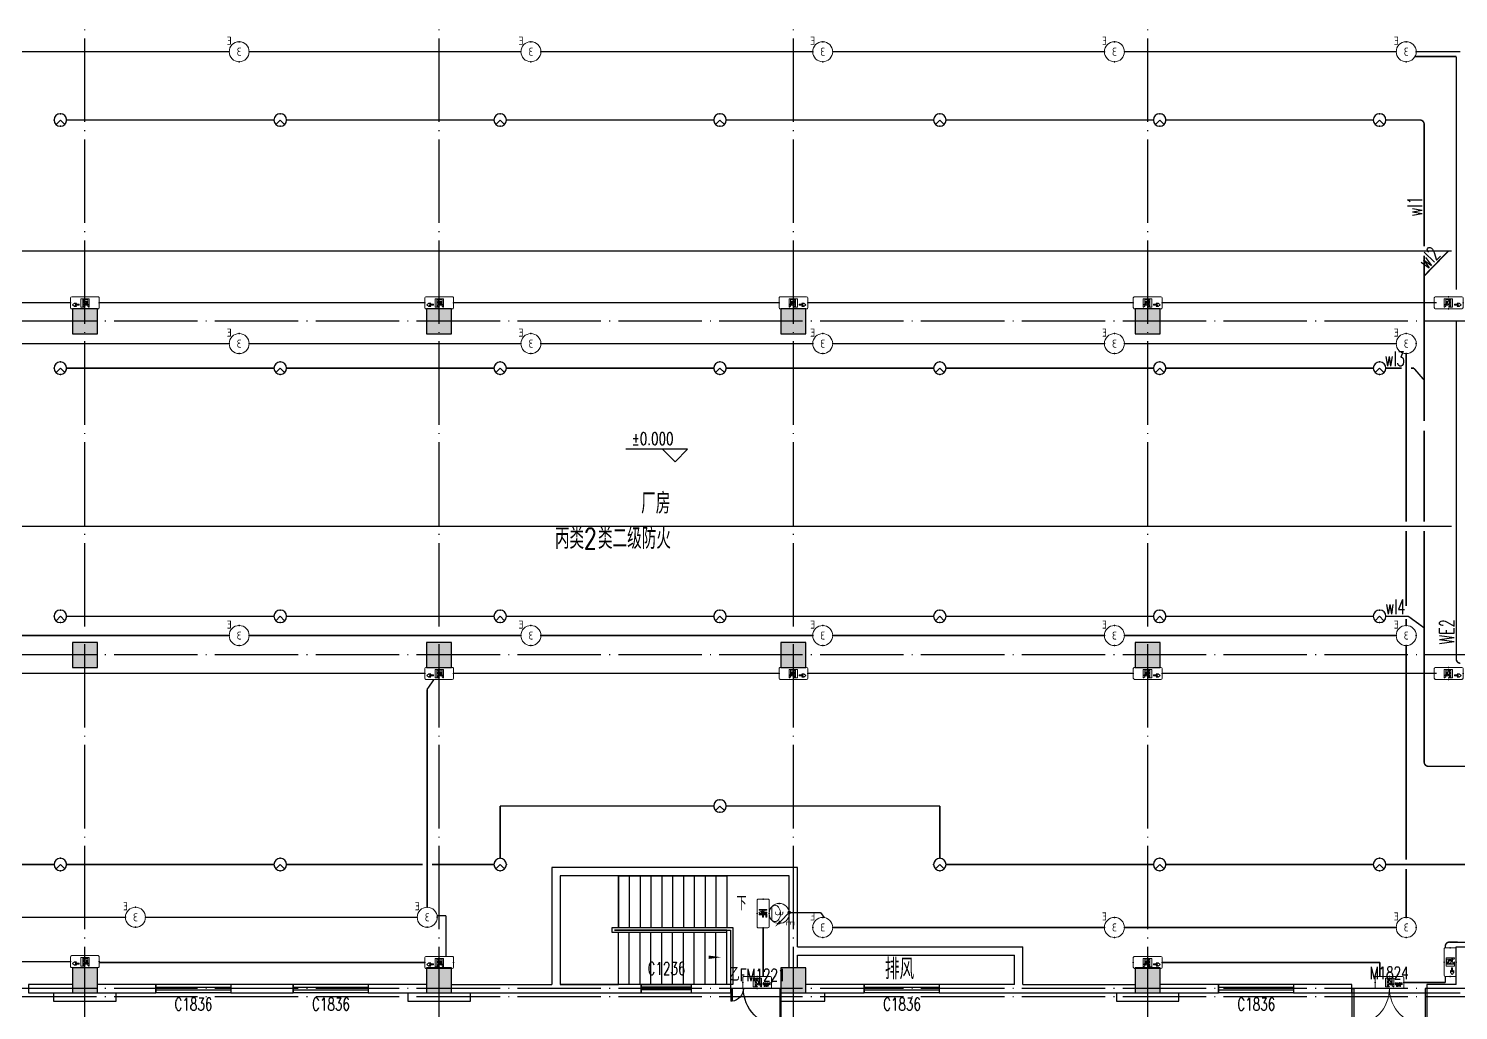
# Model space of a CAD drawing. Extents: x -124594 to 516503, y -3148 to 203159.
# Drawn here: x 26208 to 60512, y 94267 to 117809 of the extents above; entities that cross this region are included whole.
import ezdxf
from ezdxf.enums import TextEntityAlignment as Align

# ---------------------------------------------------------------- set-up
doc = ezdxf.new("R2010")
doc.units = 0
doc.header["$LTSCALE"] = 1000
doc.header["$MEASUREMENT"] = 0
doc.linetypes.add('DASH', pattern=[0.35, 0.25, -0.1])
doc.linetypes.add('DOTE', pattern=[2.42, 2, -0.2, 0.02, -0.2])
for name, color, linetype in [('COLUMN', 9, 'Continuous'), ('DIM-应急', 3, 'Continuous'), ('DIM-照明', 3, 'Continuous'), ('DIM_SYMB', 3, 'Continuous'), ('EQUIP-消防', 3, 'Continuous'), ('EQUIP-照明', 3, 'Continuous'), ('J-ANNO-标高标注', 144, 'Continuous'), ('J-AXIS-轴线', 1, 'DOTE'), ('J-DOOR-窗', 8, 'Continuous'), ('J-DOOR-门', 8, 'Continuous'), ('J-STAIR-楼梯', 142, 'Continuous'), ('J-WALL-墙体', 2, 'Continuous'), ('LWIRE', 4, 'Continuous'), ('PUB_HATCH', 8, 'Continuous'), ('PUB_TEXT', 7, 'Continuous'), ('WINDOW_TEXT', 7, 'Continuous'), ('WIRE-应急', 1, 'DASH'), ('WIRE-照明', 1, 'Continuous'), ('装饰柱', 7, 'Continuous')]:
    doc.layers.add(name, color=color, linetype=linetype)
doc.layers.add('建筑底图', color=8, linetype='Continuous', lineweight=5)
doc.styles.add('_TCH_DIM', font='SIMPLEX', dxfattribs={"bigfont": 'GBCBIG'})
doc.styles.add('_TCH_WINDOW', font='SIMPLEX', dxfattribs={"height": 3.5, "bigfont": 'GBCBIG'})
doc.styles.add('_TEL_ATTDEF', font='GBENOR', dxfattribs={"width": 0.8, "height": 3, "bigfont": 'GBCBIG'})
doc.styles.add('_TEL_DIM', font='SIMPLEX', dxfattribs={"width": 0.8, "height": 3.5, "bigfont": 'HZTXT'})
doc.styles.add('HZ', font='simplex.shx', dxfattribs={"width": 0.7, "bigfont": 'hztxt.shx'})
doc.styles.get("Standard").update_dxf_attribs({"font": 'gbenor.shx', "bigfont": 'gbcbig.shx'})

# ---------------------------------------------------------------- blocks, each defined once
blk = doc.blocks.new('$DorLib2D$00000225')
at = {"color": 0}
for p, q in [((0.475, -0.001), (0.475, 0.752)), ((0.475, 0.752), (0.5, 0.752)), ((0.5, -0.001), (0.5, 0.752)), ((-0.5, 0), (-0.5, 0.252)), ((-0.475, 0.252), (-0.5, 0.252)), ((-0.475, 0), (-0.475, 0.252)), ((-0.475, 0), (-0.5, 0)), ((0.475, -0.001), (0.5, -0.001))]:
    blk.add_line(p, q, dxfattribs=at)
for centre, radius, start, end in [((0.505, -0.002), 0.755, 92.2493, 179.7238), ((-0.501, 0.003), 0.251, 359.7899, 84.0974)]:
    blk.add_arc(centre, radius, start, end, dxfattribs=at)
blk = doc.blocks.new('$TCHSYS$WIN2D')
for p, q in [((-0.5, 0.5), (0.5, 0.5)), ((-0.5, 0.5), (-0.5, -0.5)), ((0.5, 0.5), (0.5, -0.5)), ((0.5, 0.167), (-0.5, 0.167)), ((0.5, -0.167), (-0.5, -0.167)), ((-0.5, -0.5), (0.5, -0.5))]:
    blk.add_line(p, q)
blk = doc.blocks.new('_FZH')
blk.add_lwpolyline([(-0.5, -0.5), (0.5, -0.5), (0.5, 0.5), (-0.5, 0.5)], close=True)
at = {"layer": 'PUB_HATCH'}
blk.add_solid([(-0.5, -0.5), (0.5, -0.5), (-0.5, 0.5), (0.5, 0.5)], dxfattribs=at)
blk = doc.blocks.new('$DorLib2D$00000002')
for p, q in [((-0.5, 0), (-0.5, 0.4875)), ((-0.475, 0.4875), (-0.5, 0.4875)), ((-0.475, 0), (-0.475, 0.4875)), ((0.475, 0), (0.475, 0.4875)), ((0.475, 0.4875), (0.5, 0.4875)), ((0.5, 0), (0.5, 0.4875)), ((-0.5, 0), (-0.475, 0)), ((0.5, 0), (0.475, 0))]:
    blk.add_line(p, q)
at = {"lineweight": 13}
for centre, start, end in [((-0.4875, 0), 0, 88.53072), ((0.4875, 0), 91.46928, 180)]:
    blk.add_arc(centre, 0.4875, start, end, dxfattribs=at)
blk = doc.blocks.new('DFDFFSDVG')
at = {"layer": 'DIM_SYMB', "color": 8}
blk.add_lwpolyline([(43088.3, 96840.8, 0, 0, 0), (39658.3, 96840.8, 0, 0, 0), (39658.3, 95540.8, 0, 0, 0), (42828.3, 95540.8, 0, 80, 0), (42528.3, 95540.8, 0, 0, 0)], format="xyseb", dxfattribs=at)
at = {"layer": 'J-ANNO-标高标注', "color": 8}
for p, q in [((42017.7, 107721.1), (40539.7, 107721.1)), ((41717.7, 107421.1), (41417.7, 107721.1)), ((41717.7, 107421.1), (42017.7, 107721.1))]:
    blk.add_line(p, q, dxfattribs=at)
at = {"layer": 'J-AXIS-轴线', "color": 8}
for p, q in [((27558.3, 93790.8), (27558.3, 119790.8)), ((36058.3, 93790.8), (36058.3, 119790.8)), ((44558.3, 93790.8), (44558.3, 119790.8)), ((53058.3, 93790.8), (53058.3, 119790.8)), ((66558.3, 110790.8), (18058.3, 110790.8)), ((66558.3, 102790.8), (18058.3, 102790.8)), ((66558.3, 94790.8), (18058.3, 94790.8)), ((66558.3, 94590.8), (18058.3, 94590.8))]:
    blk.add_line(p, q, dxfattribs=at)
at = {"layer": 'J-DOOR-门'}
blk.add_line((57957.5, 94690.8), (59757.5, 94690.8), dxfattribs=at)
at = {"layer": 'J-STAIR-楼梯', "color": 8}
for p, q in [((40358.3, 97490.8), (38958.3, 97490.8)), ((38958.3, 97490.8), (38958.3, 94890.8)), ((40358.3, 97490.8), (42958.3, 97490.8)), ((40358.3, 97490.8), (40358.3, 96250.8)), ((40358.3, 96250.8), (40358.3, 97490.8)), ((40618.3, 97490.8), (40618.3, 96250.8)), ((40878.3, 97490.8), (40878.3, 96250.8)), ((41138.3, 97490.8), (41138.3, 96250.8)), ((41398.3, 97490.8), (41398.3, 96250.8)), ((41658.3, 97490.8), (41658.3, 96250.8)), ((41918.3, 97490.8), (41918.3, 96250.8)), ((42178.3, 97490.8), (42178.3, 96250.8)), ((42438.3, 97490.8), (42438.3, 96250.8)), ((42698.3, 97490.8), (42698.3, 96250.8)), ((42958.3, 97490.8), (42958.3, 96250.8)), ((40208.3, 96130.8), (40208.3, 96250.8)), ((40208.3, 96250.8), (43108.3, 96250.8)), ((42958.3, 96130.8), (40208.3, 96130.8)), ((42958.3, 96190.8), (40268.3, 96190.8)), ((40268.3, 96190.8), (40268.3, 96190.8)), ((40268.3, 96190.8), (43048.3, 96190.8)), ((42958.3, 96190.8), (40358.3, 96190.8)), ((40358.3, 96190.8), (42958.3, 96190.8)), ((40358.3, 94890.8), (40358.3, 96130.8)), ((40358.3, 94890.8), (40358.3, 96130.8)), ((40618.3, 94890.8), (40618.3, 96130.8)), ((40878.3, 94890.8), (40878.3, 96130.8)), ((41138.3, 94890.8), (41138.3, 96130.8)), ((41398.3, 94890.8), (41398.3, 96130.8)), ((41658.3, 94890.8), (41658.3, 96130.8)), ((41918.3, 94890.8), (41918.3, 96130.8)), ((42178.3, 94890.8), (42178.3, 96130.8)), ((42438.3, 94890.8), (42438.3, 96130.8)), ((42698.3, 94890.8), (42698.3, 96130.8)), ((42958.3, 96130.8), (42958.3, 96190.8)), ((42958.3, 96130.8), (42958.3, 96190.8)), ((42958.3, 96190.8), (42958.3, 96190.8)), ((42958.3, 94890.8), (42958.3, 96130.8)), ((43048.3, 96190.8), (43048.3, 94890.8)), ((43108.3, 96250.8), (43108.3, 94890.8)), ((38958.3, 94890.8), (40358.3, 94890.8)), ((42958.3, 94890.8), (40358.3, 94890.8)), ((43108.3, 94890.8), (43048.3, 94890.8))]:
    blk.add_line(p, q, dxfattribs=at)
at = {"layer": 'J-WALL-墙体', "color": 8}
for p, q in [((44658.3, 97690.8), (38758.3, 97690.8)), ((38758.3, 97690.8), (38758.3, 94890.8)), ((44458.3, 97490.8), (38958.3, 97490.8)), ((38958.3, 97490.8), (38958.3, 94890.8)), ((44458.3, 95690.8), (44458.3, 97490.8)), ((44658.3, 95790.8), (44658.3, 97690.8)), ((44658.3, 95790.8), (50058.3, 95790.8)), ((50058.3, 94890.8), (50058.3, 95790.8)), ((60458.3, 95790.8), (66058.3, 95790.8)), ((60458.3, 94890.8), (60458.3, 95790.8)), ((44458.3, 95290.8), (44458.3, 95690.8)), ((44658.3, 95290.8), (44658.3, 95590.8)), ((44658.3, 95590.8), (49858.3, 95590.8)), ((49858.3, 94890.8), (49858.3, 95590.8)), ((27258.3, 94890.8), (26208.3, 94890.8)), ((26208.3, 94890.8), (26208.3, 94690.8)), ((26208.3, 94690.8), (27258.3, 94690.8)), ((29258.3, 94890.8), (27858.3, 94890.8)), ((27858.3, 94690.8), (29258.3, 94690.8)), ((29258.3, 94690.8), (29258.3, 94890.8)), ((32558.3, 94890.8), (31058.3, 94890.8)), ((31058.3, 94890.8), (31058.3, 94690.8)), ((31058.3, 94690.8), (32558.3, 94690.8)), ((32558.3, 94690.8), (32558.3, 94890.8)), ((35758.3, 94890.8), (34358.3, 94890.8)), ((34358.3, 94890.8), (34358.3, 94690.8)), ((34358.3, 94690.8), (35758.3, 94690.8)), ((36358.3, 94890.8), (38758.3, 94890.8)), ((36358.3, 94690.8), (38858.3, 94690.8)), ((38858.3, 94690.8), (40908.3, 94690.8)), ((40908.3, 94890.8), (38958.3, 94890.8)), ((40908.3, 94690.8), (40908.3, 94890.8)), ((43058.3, 94890.8), (42108.3, 94890.8)), ((42108.3, 94890.8), (42108.3, 94690.8)), ((42108.3, 94690.8), (43058.3, 94690.8)), ((43058.3, 94690.8), (43058.3, 94890.8)), ((46258.3, 94890.8), (44858.3, 94890.8)), ((44858.3, 94690.8), (46258.3, 94690.8)), ((46258.3, 94690.8), (46258.3, 94890.8)), ((49858.3, 94890.8), (48058.3, 94890.8)), ((48058.3, 94890.8), (48058.3, 94690.8)), ((48058.3, 94690.8), (49958.3, 94690.8)), ((49958.3, 94690.8), (52758.3, 94690.8)), ((50058.3, 94890.8), (52758.3, 94890.8)), ((54758.3, 94890.8), (53358.3, 94890.8)), ((53358.3, 94690.8), (54758.3, 94690.8)), ((54758.3, 94690.8), (54758.3, 94890.8)), ((57957.5, 94890.8), (56558.3, 94890.8)), ((56558.3, 94890.8), (56558.3, 94690.8)), ((56558.3, 94690.8), (57957.5, 94690.8)), ((57957.5, 94690.8), (57957.5, 94890.8)), ((60458.3, 94890.8), (59757.5, 94890.8)), ((59757.5, 94890.8), (59757.5, 94690.8)), ((59757.5, 94690.8), (60558.3, 94690.8))]:
    blk.add_line(p, q, dxfattribs=at)
at = {"layer": '装饰柱', "color": 8}
for points in [[(26808.3, 94690.8), (26808.3, 94490.8), (28308.3, 94490.8), (28308.3, 94690.8)], [(35308.3, 94690.8), (35308.3, 94490.8), (36808.3, 94490.8), (36808.3, 94690.8)], [(44258.3, 94690.8), (44258.3, 94490.8), (45308.3, 94490.8), (45308.3, 94690.8)], [(52308.3, 94690.8), (52308.3, 94490.8), (53808.3, 94490.8), (53808.3, 94690.8)]]:
    blk.add_lwpolyline(points, dxfattribs=at)
at = {"layer": 'COLUMN', "color": 8, "xscale": 600, "yscale": 600, "zscale": 600, "rotation": 90}
for p in [(27558.3, 110790.8), (36058.3, 110790.8), (44558.3, 110790.8), (53058.3, 110790.8), (27558.3, 102790.8), (36058.3, 102790.8), (44558.3, 102790.8), (53058.3, 102790.8), (27558.3, 94990.8), (36058.3, 94990.8), (44558.3, 94990.8), (53058.3, 94990.8)]:
    blk.add_blockref('_FZH', p, dxfattribs=at)
at = {"layer": 'J-DOOR-窗', "color": 8}
ref = blk.add_blockref('$TCHSYS$WIN2D', (41508.3, 94790.8), dxfattribs=dict(at, xscale=1200, yscale=200, zscale=200))
ref.add_attrib('A', 'C1236', (41058.3, 95122.5), dxfattribs={"layer": 'WINDOW_TEXT', "color": 8, "height": 297.5, "style": '_TCH_WINDOW', "width": 0.705882})
ref = blk.add_blockref('$TCHSYS$WIN2D', (30158.3, 94790.8), dxfattribs=dict(at, xscale=-1800, yscale=200, zscale=200))
ref.add_attrib('A', 'C1836', (29708.3, 94267), dxfattribs={"layer": 'WINDOW_TEXT', "color": 8, "height": 297.5, "style": '_TCH_WINDOW', "width": 0.705882})
ref = blk.add_blockref('$TCHSYS$WIN2D', (33458.3, 94790.8), dxfattribs=dict(at, xscale=-1800, yscale=200, zscale=200))
ref.add_attrib('A', 'C1836', (33008.3, 94267), dxfattribs={"layer": 'WINDOW_TEXT', "color": 8, "height": 297.5, "style": '_TCH_WINDOW', "width": 0.705882})
at = {"layer": 'J-DOOR-窗', "color": 8, "xscale": 1200, "yscale": -1200, "zscale": 200}
blk.add_blockref('$DorLib2D$00000225', (43658.3, 94790.8), dxfattribs=at)
at = {"layer": 'J-DOOR-窗', "color": 8}
ref = blk.add_blockref('$TCHSYS$WIN2D', (47158.3, 94790.8), dxfattribs=dict(at, xscale=-1800, yscale=200, zscale=200))
ref.add_attrib('A', 'C1836', (46708.3, 94267), dxfattribs={"layer": 'WINDOW_TEXT', "color": 8, "height": 297.5, "style": '_TCH_WINDOW', "width": 0.705882})
ref = blk.add_blockref('$TCHSYS$WIN2D', (55658.3, 94790.8), dxfattribs=dict(at, xscale=-1800, yscale=200, zscale=200))
ref.add_attrib('A', 'C1836', (55208.3, 94267), dxfattribs={"layer": 'WINDOW_TEXT', "color": 8, "height": 297.5, "style": '_TCH_WINDOW', "width": 0.705882})
at = {"layer": 'J-DOOR-门'}
ref = blk.add_blockref('$DorLib2D$00000002', (58857.5, 94790.8), dxfattribs=dict(at, xscale=1800, yscale=-1800, zscale=200))
ref.add_attrib('A', 'M1824', (58382.5, 95017), dxfattribs={"layer": 'WINDOW_TEXT', "height": 297.5, "style": '_TCH_WINDOW', "width": 0.705882})
at = {"layer": 'DIM_SYMB', "color": 7, "style": '_TCH_DIM'}
blk.add_text('下', height=337.6, dxfattribs=at).set_placement((43193.3, 96665.8))
at = {"layer": 'J-ANNO-标高标注', "color": 7, "style": '_TCH_DIM', "width": 0.705882}
blk.add_text('%%P0.000', height=297.5, dxfattribs=at).set_placement((40674.7, 107826.1))
at = {"layer": 'PUB_TEXT', "color": 8, "style": 'HZ', "width": 0.7}
for s, p in [('厂房', (40905.3, 106177.4)), ('丙类', (38835.8, 105333.2)), ('2', (39535.8, 105333.2)), ('类二级防火', (39869.1, 105333.2)), ('排风', (46754, 95010.5))]:
    blk.add_text(s, height=500, dxfattribs=at).set_placement(p)
at = {"layer": 'WINDOW_TEXT', "color": 8, "style": '_TCH_WINDOW'}
blk.add_text('乙', height=337.6, dxfattribs=at).set_placement((43024.1, 94966.2))
at = {"layer": 'WINDOW_TEXT', "color": 8, "style": '_TCH_WINDOW', "width": 0.705882}
blk.add_text('FM1221', height=297.5, dxfattribs=at).set_placement((43269.9, 94966.2))
blk = doc.blocks.new('$equip_U$00000139(cyquan-PC)')
at = {"lineweight": 0}
blk.add_lwpolyline([(-0.5, 0, 1), (0.5, 0, 1), (-0.5, 0, 0.911406)], format="xyb", dxfattribs=at)
for p in [(-0.5, 0), (0, 0.5), (0.5, 0), (0, -0.5)]:
    blk.add_point(p)
at = {"color": 7, "lineweight": 0, "style": '_TEL_DIM'}
blk.add_attdef('E', text='', height=0.4, dxfattribs=at).set_placement((0.497, 0.549), align=Align.MIDDLE_CENTER)
at = {"color": 7, "style": '_TEL_DIM'}
blk.add_attdef('$TEXT$', text='', height=0.4, dxfattribs=at).set_placement((0, 0), align=Align.MIDDLE_CENTER)
at = {"color": 7, "style": '_TEL_DIM', "flags": 1}
for tag in ['A', 'REMARK']:
    blk.add_attdef(tag, text='', height=0.00002, dxfattribs=at).set_placement((0, 0), align=Align.MIDDLE_CENTER)
blk = doc.blocks.new('$equip_U$00000081(OW7S4Z35Z8O8O2W)')
ref = blk.add_blockref('$equip_U$00000139(cyquan-PC)', (0, 0), dxfattribs=dict(xscale=1.59999999999984, yscale=1.59999999999984, zscale=1.59999999999984))
ref.add_attrib('E', 'E', dxfattribs={"color": 7, "lineweight": 0, "height": 0.64, "style": '_TEL_ATTDEF'}).set_placement((0.8, 0.88), align=Align.MIDDLE_CENTER)
ref.add_attrib('$TEXT$', '3', dxfattribs={"color": 7, "height": 0.64, "style": '_TEL_ATTDEF'}).set_placement((0, 0), align=Align.MIDDLE_CENTER)
at = {"color": 7, "style": '_TEL_DIM', "flags": 1}
blk.add_attdef('A', text='', height=0.0000333, dxfattribs=at).set_placement((0, 0), align=Align.MIDDLE_CENTER)
blk = doc.blocks.new('$equip_U$00000090(cyquan-PC)')
at = {"lineweight": 0}
blk.add_lwpolyline([(-0.658, 0), (0.658, 0, 0.414214), (0.72, 0.062), (0.72, 0.538, 0.414213), (0.658, 0.6), (-0.658, 0.6, 0.414214), (-0.72, 0.538, 0), (-0.72, 0.062, 0.414245), (-0.658, 0, 18481.445439)], format="xyb", dxfattribs=at)
for points in [[(-0.22, 0.08), (-0.204, 0.08), (-0.145, 0.122), (-0.145, 0.172), (-0.153, 0.172, -1), (-0.153, 0.231), (-0.145, 0.231), (-0.145, 0.499, 0.414214), (-0.147, 0.501), (-0.22, 0.501)], [(0.104, 0.325, 0.414214), (0.102, 0.327), (0.075, 0.327), (0.034, 0.375, 0.221695), (0.018, 0.383), (-0.073, 0.383, 0.235469), (-0.08, 0.379), (-0.132, 0.31, 1), (-0.098, 0.286), (-0.057, 0.341), (-0.046, 0.341, -0.542956), (-0.042, 0.335), (-0.07, 0.271, 0.096289), (-0.073, 0.258), (-0.074, 0.223), (-0.153, 0.223, 1), (-0.153, 0.181), (-0.05, 0.181, 0.404026), (-0.029, 0.201), (-0.027, 0.258, -0.774283), (-0.023, 0.259), (0.039, 0.138, 1), (0.08, 0.159), (0.019, 0.279), (0.031, 0.308, -0.554309), (0.038, 0.309), (0.057, 0.287, 0.221695), (0.062, 0.285), (0.102, 0.285, 0.414214), (0.104, 0.287)], [(0.102, 0.459, 0.414214), (0.104, 0.461), (0.104, 0.499, 0.414214), (0.102, 0.501), (-0.138, 0.501, 0.414214), (-0.14, 0.499), (-0.14, 0.461, 0.414214), (-0.138, 0.459)], [(-0.01, 0.08), (0.055, 0.08, 0.912194), (0.025, 0.109)], [(0.108, 0.499), (0.108, 0.122), (0.066, 0.08), (0.201, 0.08), (0.201, 0.501), (0.11, 0.501, 0.414214)], [(0.519, 0.119), (0.618, 0.201), (0.519, 0.284), (0.423, 0.284), (0.484, 0.233, -0.700208), (0.483, 0.229), (0.287, 0.229), (0.287, 0.174), (0.483, 0.174, -0.700208), (0.484, 0.17), (0.423, 0.119)]]:
    blk.add_lwpolyline(points, format="xyb", close=True, dxfattribs=at)
blk.add_circle((0.024, 0.421), 0.0295, dxfattribs=at)
for p in [(-0.72, 0.3), (0, 0.6), (0, 0), (0.72, 0.3)]:
    blk.add_point(p)
at = {"color": 7, "style": '_TEL_DIM', "flags": 1}
for tag in ['A', 'REMARK']:
    blk.add_attdef(tag, text='', height=0.00002, dxfattribs=at).set_placement((0, 0), align=Align.MIDDLE_CENTER)
blk = doc.blocks.new('$equip_U$00000079(OW7S4Z35Z8O8O2W)')
at = {"xscale": -1.59999999999984, "yscale": 1.59999999999984, "zscale": 1.59999999999984}
blk.add_blockref('$equip_U$00000090(cyquan-PC)', (0, 0), dxfattribs=at)
at = {"color": 7, "style": '_TEL_DIM', "flags": 1}
blk.add_attdef('A', text='', height=0.0000333, dxfattribs=at).set_placement((0, 0), align=Align.MIDDLE_CENTER)
blk = doc.blocks.new('$equip$00002831')
for q in [(-0.35, -0.35), (0.35, -0.35)]:
    blk.add_line((0, 0), q)
at = {"const_width": 0.0667}
blk.add_lwpolyline([(0.5, 0, 1), (-0.5, 0, 1), (0.5, 0, -2.700563)], format="xyb", dxfattribs=at)
blk.add_circle((0, 0), 0.5)
for p in [(-0.5, 0), (0, 0.5), (0.5, 0), (0, -0.5)]:
    blk.add_point(p)
at = {"color": 7, "style": '_TEL_DIM', "flags": 1}
for tag in ['A', 'REMARK']:
    blk.add_attdef(tag, text='', height=0.00002, dxfattribs=at).set_placement((0, 0), align=Align.MIDDLE_CENTER)
blk = doc.blocks.new('$equip_U$00000091(cyquan-PC)')
at = {"lineweight": 0}
for p, q in [((0.031, 0.482), (0.031, 0.098)), ((0.183, 0.482), (0.031, 0.482)), ((0.031, 0.098), (0.072, 0.098)), ((0.072, 0.44), (0.183, 0.44)), ((0.072, 0.314), (0.072, 0.44)), ((0.183, 0.314), (0.072, 0.314)), ((0.072, 0.271), (0.183, 0.271)), ((0.072, 0.098), (0.072, 0.271)), ((0.183, 0.44), (0.183, 0.482)), ((0.183, 0.271), (0.183, 0.314))]:
    blk.add_line(p, q, dxfattribs=at)
blk.add_lwpolyline([(-0.658, 0), (0.658, 0, 0.414214), (0.72, 0.062), (0.72, 0.538, 0.414213), (0.658, 0.6), (-0.658, 0.6, 0.414214), (-0.72, 0.538, 0), (-0.72, 0.062, 0.414245), (-0.658, 0, 18481.445439)], format="xyb", dxfattribs=at)
blk.add_lwpolyline([(-0.203, 0.482), (-0.203, 0.098), (-0.162, 0.098), (-0.162, 0.377), (-0.16, 0.377), (-0.061, 0.098), (-0.016, 0.098), (-0.016, 0.482), (-0.057, 0.482), (-0.057, 0.204), (-0.059, 0.204), (-0.158, 0.482)], close=True, dxfattribs=at)
for p in [(-0.72, 0.3), (0, 0.6), (0, 0), (0.72, 0.3)]:
    blk.add_point(p)
at = {"color": 7, "style": '_TEL_DIM', "flags": 1}
for tag in ['A', 'REMARK']:
    blk.add_attdef(tag, text='', height=0.00002, dxfattribs=at).set_placement((0, 0), align=Align.MIDDLE_CENTER)
blk = doc.blocks.new('$equip_U$00000078(OW7S4Z35Z8O8O2W)')
at = {"xscale": 1.59999999999984, "yscale": 1.59999999999984, "zscale": 1.59999999999984}
blk.add_blockref('$equip_U$00000091(cyquan-PC)', (0, 0), dxfattribs=at)
at = {"color": 7, "style": '_TEL_DIM', "flags": 1}
blk.add_attdef('A', text='', height=0.0000333, dxfattribs=at).set_placement((0, 0), align=Align.MIDDLE_CENTER)
blk = doc.blocks.new('$equip_U$00000137(cyquan-PC)')
at = {"color": 253, "lineweight": 0}
for p, q in [((-0.405, 0.328), (-0.409, 0.302)), ((-0.409, 0.302), (-0.408, 0.276)), ((-0.408, 0.276), (-0.404, 0.25)), ((-0.398, 0.353), (-0.405, 0.328)), ((-0.404, 0.25), (-0.396, 0.224)), ((-0.387, 0.378), (-0.398, 0.353)), ((-0.396, 0.224), (-0.385, 0.199)), ((-0.373, 0.402), (-0.387, 0.378)), ((-0.385, 0.199), (-0.37, 0.175)), ((-0.355, 0.426), (-0.373, 0.402)), ((-0.37, 0.175), (-0.352, 0.152)), ((-0.334, 0.448), (-0.355, 0.426)), ((-0.352, 0.152), (-0.33, 0.131)), ((-0.31, 0.468), (-0.334, 0.448)), ((-0.33, 0.131), (0.33, 0.131)), ((-0.283, 0.487), (-0.31, 0.468)), ((-0.254, 0.504), (-0.283, 0.487)), ((-0.222, 0.519), (-0.254, 0.504)), ((-0.188, 0.532), (-0.222, 0.519)), ((-0.153, 0.543), (-0.188, 0.532)), ((-0.116, 0.552), (-0.153, 0.543)), ((-0.078, 0.558), (-0.116, 0.552)), ((-0.039, 0.562), (-0.078, 0.558)), ((0, 0.563), (-0.039, 0.562)), ((0.039, 0.562), (0, 0.563)), ((0.078, 0.558), (0.039, 0.562)), ((0.116, 0.552), (0.078, 0.558)), ((0.153, 0.543), (0.116, 0.552)), ((0.188, 0.532), (0.153, 0.543)), ((0.222, 0.519), (0.188, 0.532)), ((0.254, 0.504), (0.222, 0.519)), ((0.283, 0.487), (0.254, 0.504)), ((0.31, 0.468), (0.283, 0.487)), ((0.334, 0.448), (0.31, 0.468)), ((0.33, 0.131), (0.352, 0.152)), ((0.355, 0.426), (0.334, 0.448)), ((0.352, 0.152), (0.37, 0.175)), ((0.373, 0.402), (0.355, 0.426)), ((0.37, 0.175), (0.385, 0.199)), ((0.387, 0.378), (0.373, 0.402)), ((0.385, 0.199), (0.396, 0.224)), ((0.398, 0.353), (0.387, 0.378)), ((0.396, 0.224), (0.404, 0.25)), ((0.405, 0.328), (0.398, 0.353)), ((0.404, 0.25), (0.408, 0.276)), ((0.409, 0.302), (0.405, 0.328)), ((0.408, 0.276), (0.409, 0.302))]:
    blk.add_line(p, q, dxfattribs=at)
at = {"lineweight": 0}
blk.add_circle((0, 0.502), 0.502, dxfattribs=at)
for p in [(0, 1.005), (-0.502, 0.502), (0.502, 0.502)]:
    blk.add_point(p)
at = {"color": 7, "style": '_TEL_DIM'}
blk.add_attdef('$TEXT$', text='', height=0.4, dxfattribs=at).set_placement((0.5, 1.056), align=Align.MIDDLE_CENTER)
at = {"color": 7, "lineweight": 0, "style": '_TEL_DIM'}
blk.add_attdef('3', text='', height=0.4, dxfattribs=at).set_placement((0.002, 0.502), align=Align.MIDDLE_CENTER)
at = {"color": 7, "style": '_TEL_DIM', "flags": 1}
for tag in ['A', 'REMARK']:
    blk.add_attdef(tag, text='', height=0.00002, dxfattribs=at).set_placement((0, 0), align=Align.MIDDLE_CENTER)
blk = doc.blocks.new('$equip_U$00000082(OW7S4Z35Z8O8O2W)')
ref = blk.add_blockref('$equip_U$00000137(cyquan-PC)', (0, -0.8), dxfattribs=dict(xscale=1.59999999999984, yscale=1.59999999999984, zscale=1.59999999999984))
ref.add_attrib('3', '3', dxfattribs={"color": 7, "lineweight": 0, "height": 0.64, "style": '_TEL_ATTDEF'}).set_placement((0, 0), align=Align.MIDDLE_CENTER)
ref.add_attrib('$TEXT$', 'E', dxfattribs={"color": 7, "height": 0.64, "style": '_TEL_ATTDEF'}).set_placement((0.8, 0.89), align=Align.MIDDLE_CENTER)
at = {"color": 7, "style": '_TEL_DIM', "flags": 1}
blk.add_attdef('A', text='', height=0.0000333, dxfattribs=at).set_placement((0, 0), align=Align.MIDDLE_CENTER)
blk = doc.blocks.new('$TelecSys$00000080')
for p, q in [((-0.7, -0.7), (0, 0)), ((0.1, 0.1), (0.1, 0.1)), ((-0.1, -0.1), (-0.1, -0.1))]:
    blk.add_line(p, q)
at = {"const_width": 0.142}
blk.add_lwpolyline([(0.07, 0, 1), (-0.07, 0, 1)], format="xyb", close=True, dxfattribs=at)
blk.add_solid([(-0.63, -0.77), (-0.77, -0.63), (-1.15, -1.15)])
at = {"width": 0.8, "flags": 9}
blk.add_attdef('A', (0, 0), '', height=0.00002, rotation=180, dxfattribs=at)
blk = doc.blocks.new('$equip_U$00000088(cyquan-PC)')
at = {"lineweight": 0}
blk.add_lwpolyline([(-0.658, 0), (0.658, 0, 0.414214), (0.72, 0.062), (0.72, 0.538, 0.414213), (0.658, 0.6), (-0.658, 0.6, 0.414214), (-0.72, 0.538, 0), (-0.72, 0.062, 0.414245), (-0.658, 0, 18481.445439)], format="xyb", dxfattribs=at)
for points in [[(-0.108, 0.508), (-0.108, 0.131), (-0.066, 0.089), (-0.201, 0.089), (-0.201, 0.51), (-0.11, 0.51, -0.414214)], [(-0.102, 0.468, -0.414214), (-0.104, 0.47), (-0.104, 0.508, -0.414214), (-0.102, 0.51), (0.138, 0.51, -0.414214), (0.14, 0.508), (0.14, 0.47, -0.414214), (0.138, 0.468)], [(-0.104, 0.334, -0.414214), (-0.102, 0.336), (-0.075, 0.336), (-0.034, 0.385, -0.221695), (-0.018, 0.392), (0.073, 0.392, -0.235469), (0.08, 0.389), (0.132, 0.32, -1), (0.098, 0.296), (0.057, 0.35), (0.046, 0.35, 0.542956), (0.042, 0.344), (0.07, 0.281, -0.096289), (0.073, 0.268), (0.074, 0.232), (0.153, 0.232, -1), (0.153, 0.19), (0.05, 0.19, -0.404026), (0.029, 0.211), (0.027, 0.267, 0.774283), (0.023, 0.268), (-0.039, 0.148, -1), (-0.08, 0.169), (-0.019, 0.289), (-0.031, 0.318, 0.554309), (-0.038, 0.319), (-0.057, 0.297, -0.221695), (-0.062, 0.294), (-0.102, 0.294, -0.414214), (-0.104, 0.296)], [(0.01, 0.089), (-0.055, 0.089, -0.912194), (-0.025, 0.119)], [(0.22, 0.089), (0.204, 0.089), (0.145, 0.131), (0.145, 0.182), (0.153, 0.182, 1), (0.153, 0.241), (0.145, 0.241), (0.145, 0.508, -0.414214), (0.147, 0.51), (0.22, 0.51)]]:
    blk.add_lwpolyline(points, format="xyb", close=True, dxfattribs=at)
for points in [[(0.313, 0.204), (0.307, 0.201), (0.302, 0.2), (0.296, 0.198), (0.291, 0.197), (0.285, 0.196), (0.287, 0.193), (0.289, 0.187), (0.292, 0.187), (0.297, 0.189), (0.303, 0.191), (0.309, 0.193), (0.31, 0.194), (0.316, 0.196), (0.321, 0.2), (0.325, 0.203), (0.33, 0.207), (0.334, 0.205), (0.339, 0.202), (0.344, 0.199), (0.349, 0.196), (0.354, 0.192), (0.359, 0.188), (0.36, 0.191), (0.364, 0.197), (0.361, 0.199), (0.356, 0.202), (0.351, 0.205), (0.346, 0.208), (0.341, 0.211), (0.336, 0.213), (0.339, 0.219), (0.342, 0.225), (0.344, 0.231), (0.347, 0.238), (0.339, 0.238), (0.337, 0.234), (0.334, 0.227), (0.331, 0.221), (0.329, 0.217), (0.325, 0.218), (0.32, 0.22), (0.314, 0.222), (0.307, 0.225), (0.307, 0.225), (0.31, 0.232), (0.313, 0.238), (0.339, 0.238), (0.347, 0.238), (0.35, 0.238), (0.353, 0.238), (0.359, 0.237), (0.365, 0.237), (0.365, 0.245), (0.362, 0.245), (0.356, 0.245), (0.35, 0.245), (0.316, 0.245), (0.316, 0.246), (0.319, 0.254), (0.321, 0.258), (0.324, 0.263), (0.32, 0.264), (0.315, 0.267), (0.314, 0.265), (0.313, 0.258), (0.31, 0.252), (0.308, 0.245), (0.295, 0.245), (0.294, 0.245), (0.288, 0.245), (0.283, 0.245), (0.283, 0.237), (0.285, 0.237), (0.291, 0.237), (0.296, 0.238), (0.305, 0.238), (0.303, 0.233), (0.3, 0.227), (0.296, 0.22), (0.301, 0.219), (0.307, 0.217), (0.312, 0.215), (0.317, 0.213), (0.322, 0.211), (0.322, 0.21), (0.318, 0.207)], [(0.32, 0.295), (0.315, 0.291), (0.316, 0.29), (0.319, 0.285), (0.322, 0.278), (0.288, 0.278), (0.288, 0.275), (0.288, 0.268), (0.288, 0.265), (0.288, 0.257), (0.296, 0.257), (0.296, 0.27), (0.351, 0.27), (0.351, 0.256), (0.359, 0.256), (0.358, 0.261), (0.358, 0.267), (0.358, 0.27), (0.359, 0.278), (0.324, 0.278), (0.325, 0.278), (0.329, 0.282), (0.328, 0.285), (0.324, 0.291), (0.321, 0.296)], [(0.397, 0.11), (0.362, 0.11), (0.362, 0.135), (0.392, 0.135), (0.392, 0.143), (0.362, 0.143), (0.362, 0.165), (0.395, 0.165), (0.395, 0.173), (0.351, 0.173), (0.351, 0.102), (0.397, 0.102)], [(0.38, 0.19), (0.385, 0.19), (0.39, 0.19), (0.397, 0.19), (0.438, 0.19), (0.438, 0.19), (0.445, 0.19), (0.451, 0.19), (0.455, 0.189), (0.455, 0.199), (0.454, 0.199), (0.449, 0.198), (0.444, 0.198), (0.437, 0.198), (0.423, 0.198), (0.423, 0.219), (0.437, 0.219), (0.438, 0.219), (0.444, 0.218), (0.449, 0.218), (0.449, 0.226), (0.448, 0.226), (0.443, 0.226), (0.437, 0.226), (0.423, 0.226), (0.423, 0.244), (0.432, 0.244), (0.434, 0.244), (0.44, 0.244), (0.445, 0.244), (0.445, 0.251), (0.447, 0.25), (0.452, 0.247), (0.457, 0.244), (0.458, 0.248), (0.462, 0.254), (0.457, 0.256), (0.451, 0.258), (0.446, 0.261), (0.441, 0.264), (0.437, 0.268), (0.433, 0.272), (0.429, 0.277), (0.425, 0.282), (0.422, 0.288), (0.424, 0.29), (0.42, 0.292), (0.415, 0.295), (0.414, 0.292), (0.411, 0.286), (0.408, 0.28), (0.404, 0.275), (0.4, 0.27), (0.396, 0.265), (0.395, 0.264), (0.389, 0.26), (0.384, 0.256), (0.38, 0.253), (0.375, 0.251), (0.377, 0.248), (0.38, 0.242), (0.384, 0.245), (0.39, 0.248), (0.393, 0.251), (0.393, 0.244), (0.395, 0.244), (0.4, 0.244), (0.408, 0.244), (0.415, 0.244), (0.415, 0.226), (0.404, 0.226), (0.398, 0.226), (0.392, 0.226), (0.388, 0.226), (0.388, 0.218), (0.392, 0.218), (0.397, 0.218), (0.405, 0.219), (0.415, 0.219), (0.415, 0.198), (0.397, 0.198), (0.391, 0.198), (0.385, 0.198), (0.38, 0.198)], [(0.406, 0.252), (0.4, 0.253), (0.395, 0.253), (0.399, 0.256), (0.403, 0.261), (0.407, 0.265), (0.411, 0.271), (0.415, 0.276), (0.418, 0.282), (0.418, 0.282), (0.421, 0.276), (0.425, 0.27), (0.428, 0.265), (0.432, 0.26), (0.437, 0.256), (0.442, 0.253), (0.442, 0.253), (0.437, 0.252), (0.43, 0.252), (0.408, 0.252)], [(0.405, 0.102), (0.416, 0.102), (0.431, 0.131), (0.446, 0.102), (0.457, 0.102), (0.436, 0.14), (0.455, 0.173), (0.444, 0.173), (0.431, 0.147), (0.418, 0.173), (0.407, 0.173), (0.426, 0.14)], [(0.541, 0.234), (0.542, 0.229), (0.542, 0.222), (0.542, 0.202), (0.516, 0.202), (0.516, 0.245), (0.546, 0.245), (0.546, 0.249), (0.545, 0.257), (0.545, 0.27), (0.545, 0.276), (0.546, 0.282), (0.538, 0.282), (0.538, 0.278), (0.538, 0.27), (0.538, 0.253), (0.516, 0.253), (0.516, 0.28), (0.516, 0.287), (0.516, 0.293), (0.509, 0.293), (0.509, 0.287), (0.509, 0.28), (0.509, 0.253), (0.487, 0.253), (0.487, 0.271), (0.487, 0.275), (0.488, 0.282), (0.48, 0.282), (0.48, 0.278), (0.48, 0.271), (0.48, 0.257), (0.48, 0.252), (0.48, 0.245), (0.509, 0.245), (0.509, 0.202), (0.483, 0.202), (0.483, 0.222), (0.483, 0.228), (0.483, 0.234), (0.476, 0.234), (0.476, 0.23), (0.476, 0.222), (0.476, 0.208), (0.476, 0.201), (0.476, 0.194), (0.542, 0.194), (0.542, 0.186), (0.549, 0.186), (0.549, 0.187), (0.549, 0.193), (0.549, 0.201), (0.549, 0.222), (0.549, 0.227), (0.549, 0.234)], [(0.494, 0.102), (0.494, 0.102), (0.484, 0.102), (0.484, 0.173), (0.494, 0.173)], [(0.524, 0.173), (0.524, 0.165), (0.542, 0.165), (0.542, 0.102), (0.552, 0.102), (0.552, 0.165), (0.571, 0.165), (0.571, 0.173)], [(0.641, 0.19), (0.641, 0.194), (0.641, 0.202), (0.641, 0.208), (0.641, 0.257), (0.641, 0.264), (0.641, 0.271), (0.641, 0.278), (0.575, 0.278), (0.576, 0.272), (0.576, 0.264), (0.576, 0.257), (0.576, 0.208), (0.576, 0.204), (0.576, 0.197), (0.575, 0.19), (0.583, 0.19), (0.583, 0.2), (0.633, 0.2), (0.633, 0.19)], [(0.633, 0.208), (0.583, 0.208), (0.583, 0.27), (0.633, 0.27)]]:
    blk.add_lwpolyline(points, close=True, dxfattribs=at)
blk.add_circle((-0.024, 0.43), 0.0295, dxfattribs=at)
for p in [(-0.72, 0.3), (0, 0.6), (0, 0), (0.72, 0.3)]:
    blk.add_point(p)
at = {"color": 7, "style": '_TEL_DIM', "flags": 1}
for tag in ['A', 'REMARK']:
    blk.add_attdef(tag, text='', height=0.00002, dxfattribs=at).set_placement((0, 0), align=Align.MIDDLE_CENTER)
blk = doc.blocks.new('$equip_U$00000077(OW7S4Z35Z8O8O2W)')
at = {"xscale": 1.59999999999984, "yscale": 1.59999999999984, "zscale": 1.59999999999984}
blk.add_blockref('$equip_U$00000088(cyquan-PC)', (0, 0), dxfattribs=at)
at = {"color": 7, "style": '_TEL_DIM', "flags": 1}
blk.add_attdef('A', text='', height=0.0000333, dxfattribs=at).set_placement((0, 0), align=Align.MIDDLE_CENTER)

msp = doc.modelspace()

# ---------------------------------------------------------------- linework, layer by layer
at = {"layer": 'WIRE-应急', "const_width": 35}
for points in [[(31020, 117255), (24500, 117255)], [(38020, 117255), (31500, 117255)], [(45020, 117255), (38500, 117255)], [(52020, 117255), (45500, 117255)], [(59020, 117255), (52500, 117255)], [(60462, 117139), (59470, 117139)], [(60559, 117255), (59500, 117255)], [(60462, 111545), (60462, 117139)], [(27213, 111235), (23446, 111235)], [(35713, 111235), (27904, 111235)], [(44213, 111235), (36404, 111235)], [(52713, 111235), (44904, 111235)], [(59991, 111235), (53404, 111235)], [(60462, 102690), (60462, 110791)], [(31020, 110255), (24500, 110255)], [(38020, 110255), (31500, 110255)], [(45020, 110255), (38500, 110255)], [(52020, 110255), (45500, 110255)], [(59020, 110255), (52500, 110255)], [(59260, 108581), (59260, 110015)], [(59260, 105984), (59260, 108581)], [(59260, 103960), (59260, 105759)], [(59260, 103495), (59260, 103650)], [(31020, 103255), (24500, 103255)], [(38020, 103255), (31500, 103255)], [(45020, 103255), (38500, 103255)], [(52020, 103255), (45500, 103255)], [(59020, 103255), (52500, 103255)], [(59260, 100038), (59260, 103015)], [(27904, 102347), (23639, 102347)], [(35713, 102347), (27904, 102347)], [(44213, 102347), (36404, 102347)], [(52713, 102347), (44904, 102347)], [(59991, 102347), (53404, 102347)], [(35772, 101968), (35935, 102203)], [(35772, 96739), (35772, 101968)], [(59260, 97878), (59260, 100038)], [(59260, 96495), (59260, 97653)], [(28532, 96499), (22012, 96499)], [(35532, 96499), (29012, 96499)], [(36009, 96539), (36222, 96539)], [(36222, 95560), (36222, 96539)], [(44457, 96612), (45212, 96612)], [(45212, 96612), (45301, 96491)], [(43831, 95079), (43831, 96245)], [(52020, 96255), (45500, 96255)], [(59020, 96255), (52500, 96255)], [(60198, 95804), (60200, 95769)], [(60299, 95904), (60755, 95897)], [(27213, 95435), (24795, 95435)], [(35713, 95416), (27904, 95416)], [(53404, 95416), (58628, 95416)], [(58628, 95079), (58628, 95416)], [(60198, 94935), (60200, 95078)], [(59203, 94935), (60198, 94935)]]:
    msp.add_lwpolyline(points, dxfattribs=at)
for points in [[(60562, 102590, -0.414214), (60462, 102690)], [(60299, 95904, 0.419194), (60198, 95804)]]:
    msp.add_lwpolyline(points, format="xyb", dxfattribs=at)
at = {"layer": 'WIRE-照明', "const_width": 35}
for points in [[(27121, 115616), (32096, 115616)], [(32396, 115616), (37371, 115616)], [(37671, 115616), (42646, 115616)], [(42946, 115616), (47921, 115616)], [(48221, 115616), (53196, 115616)], [(53496, 115616), (58471, 115616)], [(59591, 115616), (58771, 115616)], [(59691, 112588), (59691, 115516)], [(60350, 112476), (23413, 112476)], [(60271, 112476), (59691, 111878)], [(59691, 108396), (59691, 112363)], [(27121, 109666), (32096, 109666)], [(32396, 109666), (37371, 109666)], [(37671, 109666), (42646, 109666)], [(42946, 109666), (47921, 109666)], [(48221, 109666), (53196, 109666)], [(53496, 109666), (58471, 109666)], [(59148, 109666), (58771, 109666)], [(59443, 109666), (59373, 109666)], [(59691, 109379), (59443, 109666)], [(59691, 105984), (59691, 108171)], [(60350, 105872), (24016, 105872)], [(59691, 100220), (59691, 105759)], [(27121, 103716), (32096, 103716)], [(32396, 103716), (37371, 103716)], [(37671, 103716), (42646, 103716)], [(42946, 103716), (47921, 103716)], [(48221, 103716), (53196, 103716)], [(53496, 103716), (58471, 103716)], [(59311, 103716), (58771, 103716)], [(59691, 103439), (59311, 103716)], [(60769, 100120), (59791, 100120)], [(37521, 97916), (37521, 99166)], [(37521, 99166), (42646, 99166)], [(42946, 99166), (48071, 99166)], [(48071, 97916), (48071, 99166)], [(21846, 97766), (26821, 97766)], [(27121, 97766), (32096, 97766)], [(32396, 97766), (35660, 97766)], [(35885, 97766), (37371, 97766)], [(48221, 97766), (53196, 97766)], [(53496, 97766), (58471, 97766)], [(58771, 97766), (63746, 97766)]]:
    msp.add_lwpolyline(points, dxfattribs=at)
for points in [[(59591, 115616, -0.414214), (59691, 115516)], [(59791, 100120, -0.414214), (59691, 100220)]]:
    msp.add_lwpolyline(points, format="xyb", dxfattribs=at)

# ---------------------------------------------------------------- block references
at = {"layer": 'EQUIP-消防', "yscale": 300, "zscale": 300}
for name, p, xscale in [('$equip_U$00000081(OW7S4Z35Z8O8O2W)', (31260, 117255), -300), ('$equip_U$00000081(OW7S4Z35Z8O8O2W)', (38260, 117255), -300), ('$equip_U$00000081(OW7S4Z35Z8O8O2W)', (45260, 117255), -300), ('$equip_U$00000081(OW7S4Z35Z8O8O2W)', (52260, 117255), -300), ('$equip_U$00000081(OW7S4Z35Z8O8O2W)', (59260, 117255), -300), ('$equip_U$00000079(OW7S4Z35Z8O8O2W)', (27558, 111091), 300), ('$equip_U$00000079(OW7S4Z35Z8O8O2W)', (36058, 111091), 300), ('$equip_U$00000079(OW7S4Z35Z8O8O2W)', (44558, 111091), -300), ('$equip_U$00000079(OW7S4Z35Z8O8O2W)', (53058, 111091), -300), ('$equip_U$00000079(OW7S4Z35Z8O8O2W)', (60278, 111091), -300), ('$equip_U$00000081(OW7S4Z35Z8O8O2W)', (31260, 110255), -300), ('$equip_U$00000081(OW7S4Z35Z8O8O2W)', (38260, 110255), -300), ('$equip_U$00000081(OW7S4Z35Z8O8O2W)', (45260, 110255), -300), ('$equip_U$00000081(OW7S4Z35Z8O8O2W)', (52260, 110255), -300), ('$equip_U$00000081(OW7S4Z35Z8O8O2W)', (59260, 110255), -300), ('$equip_U$00000081(OW7S4Z35Z8O8O2W)', (31260, 103255), -300), ('$equip_U$00000081(OW7S4Z35Z8O8O2W)', (38260, 103255), -300), ('$equip_U$00000081(OW7S4Z35Z8O8O2W)', (45260, 103255), -300), ('$equip_U$00000081(OW7S4Z35Z8O8O2W)', (52260, 103255), -300), ('$equip_U$00000081(OW7S4Z35Z8O8O2W)', (59260, 103255), -300), ('$equip_U$00000079(OW7S4Z35Z8O8O2W)', (36058, 102203), 300), ('$equip_U$00000079(OW7S4Z35Z8O8O2W)', (44558, 102203), -300), ('$equip_U$00000079(OW7S4Z35Z8O8O2W)', (53058, 102203), -300), ('$equip_U$00000079(OW7S4Z35Z8O8O2W)', (60278, 102203), -300), ('$equip_U$00000081(OW7S4Z35Z8O8O2W)', (28772, 96499), -300), ('$equip_U$00000081(OW7S4Z35Z8O8O2W)', (35772, 96499), -300), ('$equip_U$00000081(OW7S4Z35Z8O8O2W)', (45260, 96255), -300), ('$equip_U$00000081(OW7S4Z35Z8O8O2W)', (52260, 96255), -300), ('$equip_U$00000081(OW7S4Z35Z8O8O2W)', (59260, 96255), -300), ('$equip_U$00000079(OW7S4Z35Z8O8O2W)', (27558, 95291), 300), ('$equip_U$00000079(OW7S4Z35Z8O8O2W)', (36058, 95273), 300), ('$equip_U$00000079(OW7S4Z35Z8O8O2W)', (53058, 95273), -300), ('$equip_U$00000077(OW7S4Z35Z8O8O2W)', (43690, 94791), 300), ('$equip_U$00000077(OW7S4Z35Z8O8O2W)', (58857, 94791), 300)]:
    msp.add_blockref(name, p, dxfattribs=dict(at, xscale=xscale))
at = {"layer": 'EQUIP-消防', "xscale": 300, "yscale": 300, "zscale": 300}
for name, p, rotation in [('$equip_U$00000078(OW7S4Z35Z8O8O2W)', (43687, 96591), 270), ('$equip_U$00000082(OW7S4Z35Z8O8O2W)', (44217, 96591), 270), ('$equip_U$00000079(OW7S4Z35Z8O8O2W)', (60458, 95424), 90)]:
    msp.add_blockref(name, p, dxfattribs=dict(at, rotation=rotation))
at = {"layer": 'EQUIP-照明', "xscale": -300, "yscale": 300, "zscale": 300}
for p in [(26971, 115616), (32246, 115616), (37521, 115616), (42796, 115616), (48071, 115616), (53346, 115616), (58621, 115616), (26971, 109666), (32246, 109666), (37521, 109666), (42796, 109666), (48071, 109666), (53346, 109666), (58621, 109666), (26971, 103716), (32246, 103716), (37521, 103716), (42796, 103716), (48071, 103716), (53346, 103716), (58621, 103716), (42796, 99166), (26971, 97766), (32246, 97766), (37521, 97766), (48071, 97766), (53346, 97766), (58621, 97766)]:
    msp.add_blockref('$equip$00002831', p, dxfattribs=at)
at = {"layer": 'LWIRE', "xscale": 300, "yscale": 300, "zscale": 300}
msp.add_blockref('$TelecSys$00000080', (44457, 96612), dxfattribs=at)
at = {"layer": '建筑底图'}
msp.add_blockref('DFDFFSDVG', (0, 0), dxfattribs=at)

# ---------------------------------------------------------------- texts
at = {"layer": 'DIM-应急', "color": 7, "style": '_TEL_DIM', "width": 0.64}
msp.add_text('WE2', height=350, rotation=90, dxfattribs=at).set_placement((60412, 103042))
at = {"layer": 'DIM-照明', "color": 7, "style": '_TEL_DIM', "width": 0.64}
for s, rotation, p in [('wl1', 90, (59641, 113309)), ('wl2', 45.9001, (59765, 112026))]:
    msp.add_text(s, height=350, rotation=rotation, dxfattribs=at).set_placement(p)
for s, p in [('wl3', (58743, 109716)), ('wl4', (58760, 103766))]:
    msp.add_text(s, height=350, dxfattribs=at).set_placement(p)

doc.saveas('drawing.dxf')
